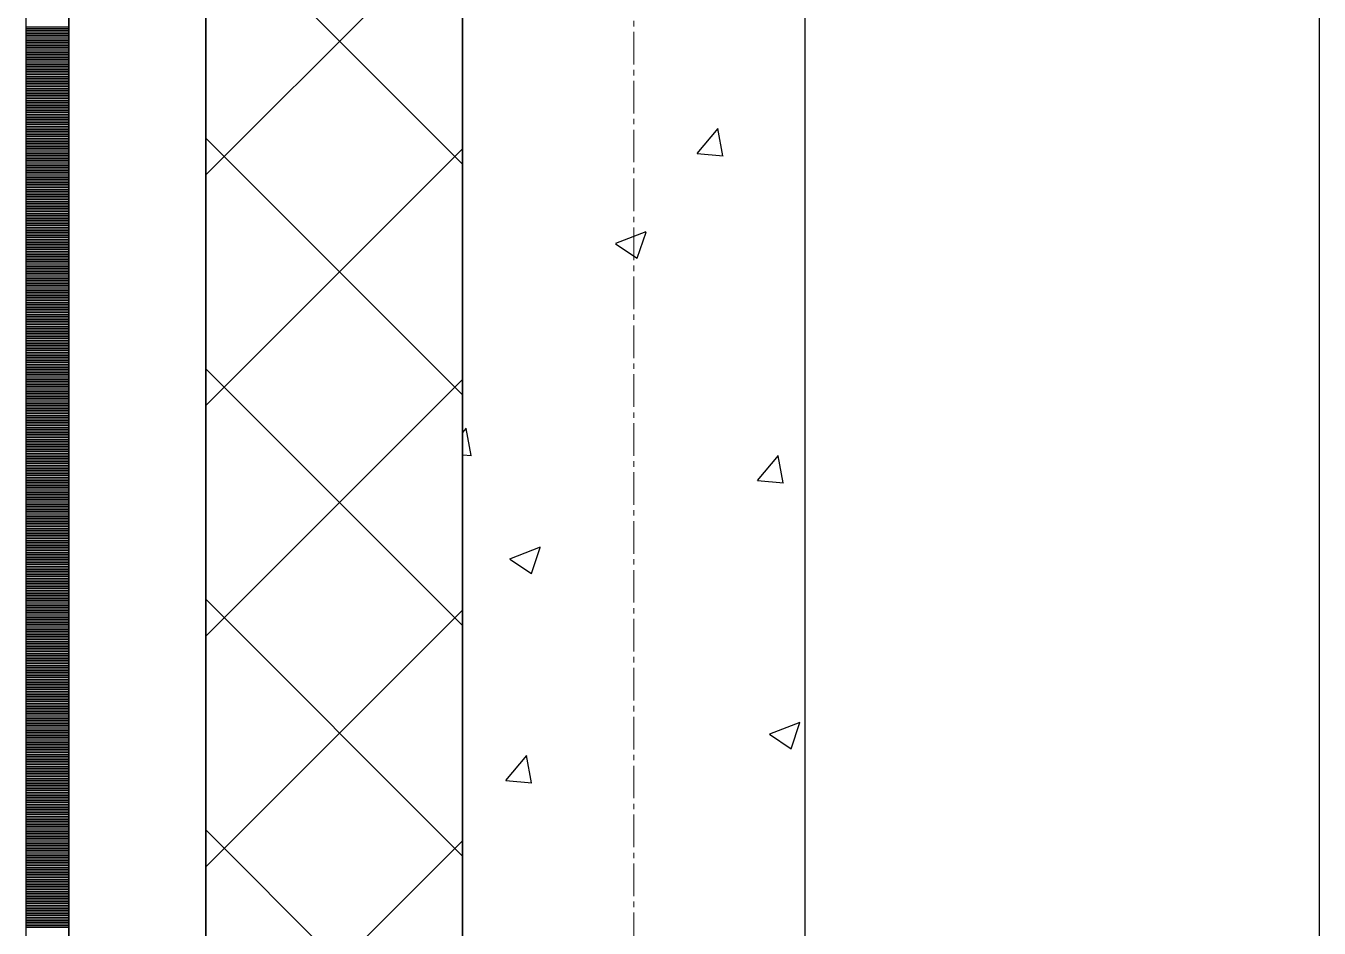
# Model space of a CAD drawing. Header units: millimetres. Extents: x 538266 to 1167394, y 114608 to 637157.
# Drawn here: x 1046079 to 1046834, y 571148 to 571675 of the extents above; entities that cross this region are included whole.
import ezdxf

# ---------------------------------------------------------------- set-up
doc = ezdxf.new("R2010")
doc.units = ezdxf.units.MM
doc.linetypes.add('CENTER2', pattern=[28.575, 19.05, -3.175, 3.175, -3.175])
doc.linetypes.add('DASHED', pattern=[19.05, 12.7, -6.35])
for name, color, linetype, lineweight in [('0) шт стен 3 эт', 150, 'Continuous', 60), ('АР_Стены ПЕНОблок', 52, 'Continuous', 20), ('АР_Тонкая', 254, 'Continuous', 5), ('АР_Утеплитель', 31, 'Continuous', 0), ('АР_Штриховка', 8, 'Continuous', 0)]:
    doc.layers.add(name, color=color, linetype=linetype, lineweight=lineweight)
doc.layers.add('АР_Делит', color=120, linetype='Continuous', lineweight=0, plot=False)
doc.layers.add('КР_Балки-0.5', color=60, linetype='Continuous', lineweight=50, plot=False)
doc.layers.add('РД_Оси_100', color=7, linetype='Continuous', lineweight=0, true_color=0x525252)

# ---------------------------------------------------------------- blocks, each defined once
blk = doc.blocks.new('СОШ_2200_АР_ОСИ_М100_28.05.24')
at = {"layer": 'АР_Делит', "color": 251, "linetype": 'DASHED', "true_color": 0x636466}
blk.add_lwpolyline([(114955, 135155), (114955, -355), (93595.036, -355), (93595.036, 13855), (94145, 13855), (94145, 68320), (66055, 68320), (66055, 13857.73), (83455, 13857.73), (83455, -355), (45245, -355), (45245, 13145), (44695, 13145), (44695, 26755), (45245, 26755), (45245, 68320), (20455, 68320), (20455, 26755), (27955, 26755), (27955, 13145), (-355, 13145), (-355, 100855)], dxfattribs=at)
at = {"layer": 'РД_Оси_100', "color": 251, "linetype": 'CENTER2', "true_color": 0x636466}
blk.add_line((0, -6155), (0, 139938.679), dxfattribs=at)
blk = doc.blocks.new('3_этаж1')
at = {"layer": 'АР_Стены ПЕНОблок', "color": 18, "linetype": 'Continuous', "lineweight": 25, "true_color": 0x000000}
for p, q in [((684283.57, 587568.74), (684283.57, 511368.74)), ((684483.57, 511368.74), (684483.57, 587568.74))]:
    blk.add_line(p, q, dxfattribs=at)
at = {"layer": 'АР_Тонкая', "color": 18, "linetype": 'Continuous', "lineweight": 25, "true_color": 0x000000}
for p, q in [((684028.57, 587568.74), (684028.57, 511368.74)), ((684053.57, 587568.74), (684053.57, 511368.74)), ((684053.57, 511368.74), (684053.57, 587568.74)), ((684133.57, 511368.74), (684133.57, 587568.74))]:
    blk.add_line(p, q, dxfattribs=at)
at = {"layer": 'АР_Утеплитель', "color": 18, "linetype": 'Continuous', "lineweight": 25, "true_color": 0x000000}
for p, q in [((684133.57, 587568.74), (684133.57, 511368.74)), ((684283.57, 511368.74), (684283.57, 587568.74))]:
    blk.add_line(p, q, dxfattribs=at)
at = {"layer": 'АР_Штриховка', "color": 18, "linetype": 'Continuous', "lineweight": 25, "true_color": 0x000000}
for p, q in [((684283.57, 571594.17), (684133.57, 571744.17)), ((684133.57, 571587.89), (684283.57, 571737.89)), ((684028.57, 571674.49), (684053.57, 571674.49)), ((684028.57, 571673.49), (684053.57, 571673.49)), ((684028.57, 571672.49), (684053.57, 571672.49)), ((684028.57, 571671.49), (684053.57, 571671.49)), ((684028.57, 571670.49), (684053.57, 571670.49)), ((684028.57, 571669.49), (684053.57, 571669.49)), ((684028.57, 571668.49), (684053.57, 571668.49)), ((684028.57, 571667.49), (684053.57, 571667.49)), ((684028.57, 571666.49), (684053.57, 571666.49)), ((684028.57, 571665.49), (684053.57, 571665.49)), ((684028.57, 571664.49), (684053.57, 571664.49)), ((684028.57, 571663.49), (684053.57, 571663.49)), ((684028.57, 571662.49), (684053.57, 571662.49)), ((684028.57, 571661.49), (684053.57, 571661.49)), ((684028.57, 571660.49), (684053.57, 571660.49)), ((684028.57, 571659.49), (684053.57, 571659.49)), ((684028.57, 571658.49), (684053.57, 571658.49)), ((684028.57, 571657.49), (684053.57, 571657.49)), ((684028.57, 571656.49), (684053.57, 571656.49)), ((684028.57, 571655.49), (684053.57, 571655.49)), ((684028.57, 571654.49), (684053.57, 571654.49)), ((684028.57, 571653.49), (684053.57, 571653.49)), ((684028.57, 571652.49), (684053.57, 571652.49)), ((684028.57, 571651.49), (684053.57, 571651.49)), ((684028.57, 571650.49), (684053.57, 571650.49)), ((684028.57, 571649.49), (684053.57, 571649.49)), ((684028.57, 571648.49), (684053.57, 571648.49)), ((684028.57, 571647.49), (684053.57, 571647.49)), ((684028.57, 571646.49), (684053.57, 571646.49)), ((684028.57, 571645.49), (684053.57, 571645.49)), ((684028.57, 571644.49), (684053.57, 571644.49)), ((684028.57, 571643.49), (684053.57, 571643.49)), ((684028.57, 571642.49), (684053.57, 571642.49)), ((684028.57, 571641.49), (684053.57, 571641.49)), ((684028.57, 571640.49), (684053.57, 571640.49)), ((684028.57, 571639.49), (684053.57, 571639.49)), ((684028.57, 571638.49), (684053.57, 571638.49)), ((684028.57, 571637.49), (684053.57, 571637.49)), ((684028.57, 571636.49), (684053.57, 571636.49)), ((684028.57, 571635.49), (684053.57, 571635.49)), ((684028.57, 571634.49), (684053.57, 571634.49)), ((684028.57, 571633.49), (684053.57, 571633.49)), ((684028.57, 571632.49), (684053.57, 571632.49)), ((684028.57, 571631.49), (684053.57, 571631.49)), ((684028.57, 571630.49), (684053.57, 571630.49)), ((684028.57, 571629.49), (684053.57, 571629.49)), ((684028.57, 571628.49), (684053.57, 571628.49)), ((684028.57, 571627.49), (684053.57, 571627.49)), ((684028.57, 571626.49), (684053.57, 571626.49)), ((684028.57, 571625.49), (684053.57, 571625.49)), ((684028.57, 571624.49), (684053.57, 571624.49)), ((684028.57, 571623.49), (684053.57, 571623.49)), ((684028.57, 571622.49), (684053.57, 571622.49)), ((684028.57, 571621.49), (684053.57, 571621.49)), ((684028.57, 571620.49), (684053.57, 571620.49)), ((684028.57, 571619.49), (684053.57, 571619.49)), ((684028.57, 571618.49), (684053.57, 571618.49)), ((684028.57, 571617.49), (684053.57, 571617.49)), ((684028.57, 571616.49), (684053.57, 571616.49)), ((684028.57, 571615.49), (684053.57, 571615.49)), ((684028.57, 571614.49), (684053.57, 571614.49)), ((684028.57, 571613.49), (684053.57, 571613.49)), ((684028.57, 571612.49), (684053.57, 571612.49)), ((684028.57, 571611.49), (684053.57, 571611.49)), ((684420.45, 571600.45), (684432.69, 571615.04)), ((684435.52, 571599.09), (684432.58, 571615.01)), ((684028.57, 571610.49), (684053.57, 571610.49)), ((684028.57, 571609.49), (684053.57, 571609.49)), ((684028.57, 571608.49), (684053.57, 571608.49)), ((684028.57, 571607.49), (684053.57, 571607.49)), ((684028.57, 571606.49), (684053.57, 571606.49)), ((684028.57, 571605.49), (684053.57, 571605.49)), ((684028.57, 571604.49), (684053.57, 571604.49)), ((684283.57, 571459.47), (684133.57, 571609.47)), ((684028.57, 571603.49), (684053.57, 571603.49)), ((684028.57, 571602.49), (684053.57, 571602.49)), ((684028.57, 571601.49), (684053.57, 571601.49)), ((684028.57, 571600.49), (684053.57, 571600.49)), ((684028.57, 571599.49), (684053.57, 571599.49)), ((684028.57, 571598.49), (684053.57, 571598.49)), ((684028.57, 571597.49), (684053.57, 571597.49)), ((684028.57, 571596.49), (684053.57, 571596.49)), ((684133.57, 571453.18), (684283.57, 571603.18)), ((684420.45, 571600.44), (684435.63, 571599.11)), ((684028.57, 571595.49), (684053.57, 571595.49)), ((684028.57, 571594.49), (684053.57, 571594.49)), ((684028.57, 571593.49), (684053.57, 571593.49)), ((684028.57, 571592.49), (684053.57, 571592.49)), ((684028.57, 571591.49), (684053.57, 571591.49)), ((684028.57, 571590.49), (684053.57, 571590.49)), ((684028.57, 571589.49), (684053.57, 571589.49)), ((684028.57, 571588.49), (684053.57, 571588.49)), ((684028.57, 571587.49), (684053.57, 571587.49)), ((684028.57, 571586.49), (684053.57, 571586.49)), ((684028.57, 571585.49), (684053.57, 571585.49)), ((684028.57, 571584.49), (684053.57, 571584.49)), ((684028.57, 571583.49), (684053.57, 571583.49)), ((684028.57, 571582.49), (684053.57, 571582.49)), ((684028.57, 571581.49), (684053.57, 571581.49)), ((684028.57, 571580.49), (684053.57, 571580.49)), ((684028.57, 571579.49), (684053.57, 571579.49)), ((684028.57, 571578.49), (684053.57, 571578.49)), ((684028.57, 571577.49), (684053.57, 571577.49)), ((684028.57, 571576.49), (684053.57, 571576.49)), ((684028.57, 571575.49), (684053.57, 571575.49)), ((684028.57, 571574.49), (684053.57, 571574.49)), ((684028.57, 571573.49), (684053.57, 571573.49)), ((684028.57, 571572.49), (684053.57, 571572.49)), ((684028.57, 571571.49), (684053.57, 571571.49)), ((684028.57, 571570.49), (684053.57, 571570.49)), ((684028.57, 571569.49), (684053.57, 571569.49)), ((684028.57, 571568.49), (684053.57, 571568.49)), ((684028.57, 571567.49), (684053.57, 571567.49)), ((684028.57, 571566.49), (684053.57, 571566.49)), ((684028.57, 571565.49), (684053.57, 571565.49)), ((684028.57, 571564.49), (684053.57, 571564.49)), ((684028.57, 571563.49), (684053.57, 571563.49)), ((684028.57, 571562.49), (684053.57, 571562.49)), ((684028.57, 571561.49), (684053.57, 571561.49)), ((684028.57, 571560.49), (684053.57, 571560.49)), ((684028.57, 571559.49), (684053.57, 571559.49)), ((684028.57, 571558.49), (684053.57, 571558.49)), ((684028.57, 571557.49), (684053.57, 571557.49)), ((684028.57, 571556.49), (684053.57, 571556.49)), ((684028.57, 571555.49), (684053.57, 571555.49)), ((684028.57, 571554.49), (684053.57, 571554.49)), ((684028.57, 571553.49), (684053.57, 571553.49)), ((684028.57, 571552.49), (684053.57, 571552.49)), ((684028.57, 571551.49), (684053.57, 571551.49)), ((684372.98, 571547.97), (684390.77, 571554.8)), ((684385.53, 571539.23), (684390.68, 571554.58)), ((684028.57, 571550.49), (684053.57, 571550.49)), ((684028.57, 571549.49), (684053.57, 571549.49)), ((684028.57, 571548.49), (684053.57, 571548.49)), ((684028.57, 571547.49), (684053.57, 571547.49)), ((684028.57, 571546.49), (684053.57, 571546.49)), ((684028.57, 571545.49), (684053.57, 571545.49)), ((684028.57, 571544.49), (684053.57, 571544.49)), ((684028.57, 571543.49), (684053.57, 571543.49)), ((684372.89, 571547.76), (684385.52, 571539.24)), ((684028.57, 571542.49), (684053.57, 571542.49)), ((684028.57, 571541.49), (684053.57, 571541.49)), ((684028.57, 571540.49), (684053.57, 571540.49)), ((684028.57, 571539.49), (684053.57, 571539.49)), ((684028.57, 571538.49), (684053.57, 571538.49)), ((684028.57, 571537.49), (684053.57, 571537.49)), ((684028.57, 571536.49), (684053.57, 571536.49)), ((684028.57, 571535.49), (684053.57, 571535.49)), ((684028.57, 571534.49), (684053.57, 571534.49)), ((684028.57, 571533.49), (684053.57, 571533.49)), ((684028.57, 571532.49), (684053.57, 571532.49)), ((684028.57, 571531.49), (684053.57, 571531.49)), ((684028.57, 571530.49), (684053.57, 571530.49)), ((684028.57, 571529.49), (684053.57, 571529.49)), ((684028.57, 571528.49), (684053.57, 571528.49)), ((684028.57, 571527.49), (684053.57, 571527.49)), ((684028.57, 571526.49), (684053.57, 571526.49)), ((684028.57, 571525.49), (684053.57, 571525.49)), ((684028.57, 571524.49), (684053.57, 571524.49)), ((684028.57, 571523.49), (684053.57, 571523.49)), ((684028.57, 571522.49), (684053.57, 571522.49)), ((684028.57, 571521.49), (684053.57, 571521.49)), ((684028.57, 571520.49), (684053.57, 571520.49)), ((684028.57, 571519.49), (684053.57, 571519.49)), ((684028.57, 571518.49), (684053.57, 571518.49)), ((684028.57, 571517.49), (684053.57, 571517.49)), ((684028.57, 571516.49), (684053.57, 571516.49)), ((684028.57, 571515.49), (684053.57, 571515.49)), ((684028.57, 571514.49), (684053.57, 571514.49)), ((684028.57, 571513.49), (684053.57, 571513.49)), ((684028.57, 571512.49), (684053.57, 571512.49)), ((684028.57, 571511.49), (684053.57, 571511.49)), ((684028.57, 571510.49), (684053.57, 571510.49)), ((684028.57, 571509.49), (684053.57, 571509.49)), ((684028.57, 571508.49), (684053.57, 571508.49)), ((684028.57, 571507.49), (684053.57, 571507.49)), ((684028.57, 571506.49), (684053.57, 571506.49)), ((684028.57, 571505.49), (684053.57, 571505.49)), ((684028.57, 571504.49), (684053.57, 571504.49)), ((684028.57, 571503.49), (684053.57, 571503.49)), ((684028.57, 571502.49), (684053.57, 571502.49)), ((684028.57, 571501.49), (684053.57, 571501.49)), ((684028.57, 571500.49), (684053.57, 571500.49)), ((684028.57, 571499.49), (684053.57, 571499.49)), ((684028.57, 571498.49), (684053.57, 571498.49)), ((684028.57, 571497.49), (684053.57, 571497.49)), ((684028.57, 571496.49), (684053.57, 571496.49)), ((684028.57, 571495.49), (684053.57, 571495.49)), ((684028.57, 571494.49), (684053.57, 571494.49)), ((684028.57, 571493.49), (684053.57, 571493.49)), ((684028.57, 571492.49), (684053.57, 571492.49)), ((684028.57, 571491.49), (684053.57, 571491.49)), ((684028.57, 571490.49), (684053.57, 571490.49)), ((684028.57, 571489.49), (684053.57, 571489.49)), ((684028.57, 571488.49), (684053.57, 571488.49)), ((684028.57, 571487.49), (684053.57, 571487.49)), ((684028.57, 571486.49), (684053.57, 571486.49)), ((684028.57, 571485.49), (684053.57, 571485.49)), ((684028.57, 571484.49), (684053.57, 571484.49)), ((684028.57, 571483.49), (684053.57, 571483.49)), ((684028.57, 571482.49), (684053.57, 571482.49)), ((684028.57, 571481.49), (684053.57, 571481.49)), ((684028.57, 571480.49), (684053.57, 571480.49)), ((684028.57, 571479.49), (684053.57, 571479.49)), ((684028.57, 571478.49), (684053.57, 571478.49)), ((684028.57, 571477.49), (684053.57, 571477.49)), ((684028.57, 571476.49), (684053.57, 571476.49)), ((684028.57, 571475.49), (684053.57, 571475.49)), ((684028.57, 571474.49), (684053.57, 571474.49)), ((684028.57, 571473.49), (684053.57, 571473.49)), ((684028.57, 571472.49), (684053.57, 571472.49)), ((684028.57, 571471.49), (684053.57, 571471.49)), ((684028.57, 571470.49), (684053.57, 571470.49)), ((684028.57, 571469.49), (684053.57, 571469.49)), ((684028.57, 571468.49), (684053.57, 571468.49)), ((684283.57, 571324.76), (684133.57, 571474.76)), ((684133.57, 571318.48), (684283.57, 571468.48)), ((684028.57, 571467.49), (684053.57, 571467.49)), ((684028.57, 571466.49), (684053.57, 571466.49)), ((684028.57, 571465.49), (684053.57, 571465.49)), ((684028.57, 571464.49), (684053.57, 571464.49)), ((684028.57, 571463.49), (684053.57, 571463.49)), ((684028.57, 571462.49), (684053.57, 571462.49)), ((684028.57, 571461.49), (684053.57, 571461.49)), ((684028.57, 571460.49), (684053.57, 571460.49)), ((684028.57, 571459.49), (684053.57, 571459.49)), ((684028.57, 571458.49), (684053.57, 571458.49)), ((684028.57, 571457.49), (684053.57, 571457.49)), ((684028.57, 571456.49), (684053.57, 571456.49)), ((684028.57, 571455.49), (684053.57, 571455.49)), ((684028.57, 571454.49), (684053.57, 571454.49)), ((684028.57, 571453.49), (684053.57, 571453.49)), ((684028.57, 571452.49), (684053.57, 571452.49)), ((684028.57, 571451.49), (684053.57, 571451.49)), ((684028.57, 571450.49), (684053.57, 571450.49)), ((684028.57, 571449.49), (684053.57, 571449.49)), ((684028.57, 571448.49), (684053.57, 571448.49)), ((684028.57, 571447.49), (684053.57, 571447.49)), ((684028.57, 571446.49), (684053.57, 571446.49)), ((684028.57, 571445.49), (684053.57, 571445.49)), ((684028.57, 571444.49), (684053.57, 571444.49)), ((684028.57, 571443.49), (684053.57, 571443.49)), ((684028.57, 571442.49), (684053.57, 571442.49)), ((684028.57, 571441.49), (684053.57, 571441.49)), ((684028.57, 571440.49), (684053.57, 571440.49)), ((684028.57, 571439.49), (684053.57, 571439.49)), ((684028.57, 571438.49), (684053.57, 571438.49)), ((684028.57, 571437.49), (684053.57, 571437.49)), ((684283.57, 571437.33), (684285.75, 571439.92)), ((684288.58, 571423.97), (684285.64, 571439.89)), ((684028.57, 571436.49), (684053.57, 571436.49)), ((684028.57, 571435.49), (684053.57, 571435.49)), ((684028.57, 571434.49), (684053.57, 571434.49)), ((684028.57, 571433.49), (684053.57, 571433.49)), ((684028.57, 571432.49), (684053.57, 571432.49)), ((684028.57, 571431.49), (684053.57, 571431.49)), ((684028.57, 571430.49), (684053.57, 571430.49)), ((684028.57, 571429.49), (684053.57, 571429.49)), ((684028.57, 571428.49), (684053.57, 571428.49)), ((684028.57, 571427.49), (684053.57, 571427.49)), ((684028.57, 571426.49), (684053.57, 571426.49)), ((684028.57, 571425.49), (684053.57, 571425.49)), ((684028.57, 571424.49), (684053.57, 571424.49)), ((684028.57, 571423.49), (684053.57, 571423.49)), ((684028.57, 571422.49), (684053.57, 571422.49)), ((684283.57, 571424.44), (684288.69, 571423.99)), ((684455.69, 571409.39), (684467.94, 571423.98)), ((684470.76, 571408.03), (684467.82, 571423.95)), ((684028.57, 571421.49), (684053.57, 571421.49)), ((684028.57, 571420.49), (684053.57, 571420.49)), ((684028.57, 571419.49), (684053.57, 571419.49)), ((684028.57, 571418.49), (684053.57, 571418.49)), ((684028.57, 571417.49), (684053.57, 571417.49)), ((684028.57, 571416.49), (684053.57, 571416.49)), ((684028.57, 571415.49), (684053.57, 571415.49)), ((684028.57, 571414.49), (684053.57, 571414.49)), ((684028.57, 571413.49), (684053.57, 571413.49)), ((684028.57, 571412.49), (684053.57, 571412.49)), ((684028.57, 571411.49), (684053.57, 571411.49)), ((684028.57, 571410.49), (684053.57, 571410.49)), ((684028.57, 571409.49), (684053.57, 571409.49)), ((684028.57, 571408.49), (684053.57, 571408.49)), ((684028.57, 571407.49), (684053.57, 571407.49)), ((684455.69, 571409.38), (684470.87, 571408.05)), ((684028.57, 571406.49), (684053.57, 571406.49)), ((684028.57, 571405.49), (684053.57, 571405.49)), ((684028.57, 571404.49), (684053.57, 571404.49)), ((684028.57, 571403.49), (684053.57, 571403.49)), ((684028.57, 571402.49), (684053.57, 571402.49)), ((684028.57, 571401.49), (684053.57, 571401.49)), ((684028.57, 571400.49), (684053.57, 571400.49)), ((684028.57, 571399.49), (684053.57, 571399.49)), ((684028.57, 571398.49), (684053.57, 571398.49)), ((684028.57, 571397.49), (684053.57, 571397.49)), ((684028.57, 571396.49), (684053.57, 571396.49)), ((684028.57, 571395.49), (684053.57, 571395.49)), ((684028.57, 571394.49), (684053.57, 571394.49)), ((684028.57, 571393.49), (684053.57, 571393.49)), ((684028.57, 571392.49), (684053.57, 571392.49)), ((684028.57, 571391.49), (684053.57, 571391.49)), ((684028.57, 571390.49), (684053.57, 571390.49)), ((684028.57, 571389.49), (684053.57, 571389.49)), ((684028.57, 571388.49), (684053.57, 571388.49)), ((684028.57, 571387.49), (684053.57, 571387.49)), ((684028.57, 571386.49), (684053.57, 571386.49)), ((684028.57, 571385.49), (684053.57, 571385.49)), ((684028.57, 571384.49), (684053.57, 571384.49)), ((684028.57, 571383.49), (684053.57, 571383.49)), ((684028.57, 571382.49), (684053.57, 571382.49)), ((684028.57, 571381.49), (684053.57, 571381.49)), ((684028.57, 571380.49), (684053.57, 571380.49)), ((684028.57, 571379.49), (684053.57, 571379.49)), ((684028.57, 571378.49), (684053.57, 571378.49)), ((684028.57, 571377.49), (684053.57, 571377.49)), ((684028.57, 571376.49), (684053.57, 571376.49)), ((684028.57, 571375.49), (684053.57, 571375.49)), ((684028.57, 571374.49), (684053.57, 571374.49)), ((684028.57, 571373.49), (684053.57, 571373.49)), ((684028.57, 571372.49), (684053.57, 571372.49)), ((684028.57, 571371.49), (684053.57, 571371.49)), ((684028.57, 571370.49), (684053.57, 571370.49)), ((684028.57, 571369.49), (684053.57, 571369.49)), ((684311.18, 571363.78), (684328.97, 571370.61)), ((684323.73, 571355.04), (684328.88, 571370.39)), ((684028.57, 571368.49), (684053.57, 571368.49)), ((684028.57, 571367.49), (684053.57, 571367.49)), ((684028.57, 571366.49), (684053.57, 571366.49)), ((684028.57, 571365.49), (684053.57, 571365.49)), ((684028.57, 571364.49), (684053.57, 571364.49)), ((684028.57, 571363.49), (684053.57, 571363.49)), ((684028.57, 571362.49), (684053.57, 571362.49)), ((684311.08, 571363.57), (684323.72, 571355.05)), ((684028.57, 571361.49), (684053.57, 571361.49)), ((684028.57, 571360.49), (684053.57, 571360.49)), ((684028.57, 571359.49), (684053.57, 571359.49)), ((684028.57, 571358.49), (684053.57, 571358.49)), ((684028.57, 571357.49), (684053.57, 571357.49)), ((684028.57, 571356.49), (684053.57, 571356.49)), ((684028.57, 571355.49), (684053.57, 571355.49)), ((684028.57, 571354.49), (684053.57, 571354.49)), ((684028.57, 571353.49), (684053.57, 571353.49)), ((684028.57, 571352.49), (684053.57, 571352.49)), ((684028.57, 571351.49), (684053.57, 571351.49)), ((684028.57, 571350.49), (684053.57, 571350.49)), ((684028.57, 571349.49), (684053.57, 571349.49)), ((684028.57, 571348.49), (684053.57, 571348.49)), ((684028.57, 571347.49), (684053.57, 571347.49)), ((684028.57, 571346.49), (684053.57, 571346.49)), ((684028.57, 571345.49), (684053.57, 571345.49)), ((684028.57, 571344.49), (684053.57, 571344.49)), ((684028.57, 571343.49), (684053.57, 571343.49)), ((684028.57, 571342.49), (684053.57, 571342.49)), ((684028.57, 571341.49), (684053.57, 571341.49)), ((684028.57, 571340.49), (684053.57, 571340.49)), ((684028.57, 571339.49), (684053.57, 571339.49)), ((684283.57, 571190.06), (684133.57, 571340.06)), ((684028.57, 571338.49), (684053.57, 571338.49)), ((684028.57, 571337.49), (684053.57, 571337.49)), ((684028.57, 571336.49), (684053.57, 571336.49)), ((684028.57, 571335.49), (684053.57, 571335.49)), ((684028.57, 571334.49), (684053.57, 571334.49)), ((684028.57, 571333.49), (684053.57, 571333.49)), ((684028.57, 571332.49), (684053.57, 571332.49)), ((684133.57, 571183.77), (684283.57, 571333.77)), ((684028.57, 571331.49), (684053.57, 571331.49)), ((684028.57, 571330.49), (684053.57, 571330.49)), ((684028.57, 571329.49), (684053.57, 571329.49)), ((684028.57, 571328.49), (684053.57, 571328.49)), ((684028.57, 571327.49), (684053.57, 571327.49)), ((684028.57, 571326.49), (684053.57, 571326.49)), ((684028.57, 571325.49), (684053.57, 571325.49)), ((684028.57, 571324.49), (684053.57, 571324.49)), ((684028.57, 571323.49), (684053.57, 571323.49)), ((684028.57, 571322.49), (684053.57, 571322.49)), ((684028.57, 571321.49), (684053.57, 571321.49)), ((684028.57, 571320.49), (684053.57, 571320.49)), ((684028.57, 571319.49), (684053.57, 571319.49)), ((684028.57, 571318.49), (684053.57, 571318.49)), ((684028.57, 571317.49), (684053.57, 571317.49)), ((684028.57, 571316.49), (684053.57, 571316.49)), ((684028.57, 571315.49), (684053.57, 571315.49)), ((684028.57, 571314.49), (684053.57, 571314.49)), ((684028.57, 571313.49), (684053.57, 571313.49)), ((684028.57, 571312.49), (684053.57, 571312.49)), ((684028.57, 571311.49), (684053.57, 571311.49)), ((684028.57, 571310.49), (684053.57, 571310.49)), ((684028.57, 571309.49), (684053.57, 571309.49)), ((684028.57, 571308.49), (684053.57, 571308.49)), ((684028.57, 571307.49), (684053.57, 571307.49)), ((684028.57, 571306.49), (684053.57, 571306.49)), ((684028.57, 571305.49), (684053.57, 571305.49)), ((684028.57, 571304.49), (684053.57, 571304.49)), ((684028.57, 571303.49), (684053.57, 571303.49)), ((684028.57, 571302.49), (684053.57, 571302.49)), ((684028.57, 571301.49), (684053.57, 571301.49)), ((684028.57, 571300.49), (684053.57, 571300.49)), ((684028.57, 571299.49), (684053.57, 571299.49)), ((684028.57, 571298.49), (684053.57, 571298.49)), ((684028.57, 571297.49), (684053.57, 571297.49)), ((684028.57, 571296.49), (684053.57, 571296.49)), ((684028.57, 571295.49), (684053.57, 571295.49)), ((684028.57, 571294.49), (684053.57, 571294.49)), ((684028.57, 571293.49), (684053.57, 571293.49)), ((684028.57, 571292.49), (684053.57, 571292.49)), ((684028.57, 571291.49), (684053.57, 571291.49)), ((684028.57, 571290.49), (684053.57, 571290.49)), ((684028.57, 571289.49), (684053.57, 571289.49)), ((684028.57, 571288.49), (684053.57, 571288.49)), ((684028.57, 571287.49), (684053.57, 571287.49)), ((684028.57, 571286.49), (684053.57, 571286.49)), ((684028.57, 571285.49), (684053.57, 571285.49)), ((684028.57, 571284.49), (684053.57, 571284.49)), ((684028.57, 571283.49), (684053.57, 571283.49)), ((684028.57, 571282.49), (684053.57, 571282.49)), ((684028.57, 571281.49), (684053.57, 571281.49)), ((684028.57, 571280.49), (684053.57, 571280.49)), ((684028.57, 571279.49), (684053.57, 571279.49)), ((684028.57, 571278.49), (684053.57, 571278.49)), ((684028.57, 571277.49), (684053.57, 571277.49)), ((684028.57, 571276.49), (684053.57, 571276.49)), ((684028.57, 571275.49), (684053.57, 571275.49)), ((684028.57, 571274.49), (684053.57, 571274.49)), ((684028.57, 571273.49), (684053.57, 571273.49)), ((684028.57, 571272.49), (684053.57, 571272.49)), ((684028.57, 571271.49), (684053.57, 571271.49)), ((684028.57, 571270.49), (684053.57, 571270.49)), ((684028.57, 571269.49), (684053.57, 571269.49)), ((684028.57, 571268.49), (684053.57, 571268.49)), ((684028.57, 571267.49), (684053.57, 571267.49)), ((684028.57, 571266.49), (684053.57, 571266.49)), ((684028.57, 571265.49), (684053.57, 571265.49)), ((684028.57, 571264.49), (684053.57, 571264.49)), ((684462.8, 571261.52), (684480.58, 571268.35)), ((684475.34, 571252.78), (684480.49, 571268.13)), ((684028.57, 571263.49), (684053.57, 571263.49)), ((684028.57, 571262.49), (684053.57, 571262.49)), ((684028.57, 571261.49), (684053.57, 571261.49)), ((684028.57, 571260.49), (684053.57, 571260.49)), ((684028.57, 571259.49), (684053.57, 571259.49)), ((684028.57, 571258.49), (684053.57, 571258.49)), ((684028.57, 571257.49), (684053.57, 571257.49)), ((684028.57, 571256.49), (684053.57, 571256.49)), ((684462.7, 571261.3), (684475.33, 571252.78)), ((684028.57, 571255.49), (684053.57, 571255.49)), ((684028.57, 571254.49), (684053.57, 571254.49)), ((684028.57, 571253.49), (684053.57, 571253.49)), ((684028.57, 571252.49), (684053.57, 571252.49)), ((684028.57, 571251.49), (684053.57, 571251.49)), ((684028.57, 571250.49), (684053.57, 571250.49)), ((684028.57, 571249.49), (684053.57, 571249.49)), ((684308.75, 571234.27), (684320.99, 571248.86)), ((684323.82, 571232.91), (684320.88, 571248.83)), ((684028.57, 571248.49), (684053.57, 571248.49)), ((684028.57, 571247.49), (684053.57, 571247.49)), ((684028.57, 571246.49), (684053.57, 571246.49)), ((684028.57, 571245.49), (684053.57, 571245.49)), ((684028.57, 571244.49), (684053.57, 571244.49)), ((684028.57, 571243.49), (684053.57, 571243.49)), ((684028.57, 571242.49), (684053.57, 571242.49)), ((684028.57, 571241.49), (684053.57, 571241.49)), ((684028.57, 571240.49), (684053.57, 571240.49)), ((684028.57, 571239.49), (684053.57, 571239.49)), ((684028.57, 571238.49), (684053.57, 571238.49)), ((684028.57, 571237.49), (684053.57, 571237.49)), ((684028.57, 571236.49), (684053.57, 571236.49)), ((684028.57, 571235.49), (684053.57, 571235.49)), ((684028.57, 571234.49), (684053.57, 571234.49)), ((684308.75, 571234.26), (684323.93, 571232.93)), ((684028.57, 571233.49), (684053.57, 571233.49)), ((684028.57, 571232.49), (684053.57, 571232.49)), ((684028.57, 571231.49), (684053.57, 571231.49)), ((684028.57, 571230.49), (684053.57, 571230.49)), ((684028.57, 571229.49), (684053.57, 571229.49)), ((684028.57, 571228.49), (684053.57, 571228.49)), ((684028.57, 571227.49), (684053.57, 571227.49)), ((684028.57, 571226.49), (684053.57, 571226.49)), ((684028.57, 571225.49), (684053.57, 571225.49)), ((684028.57, 571224.49), (684053.57, 571224.49)), ((684028.57, 571223.49), (684053.57, 571223.49)), ((684028.57, 571222.49), (684053.57, 571222.49)), ((684028.57, 571221.49), (684053.57, 571221.49)), ((684028.57, 571220.49), (684053.57, 571220.49)), ((684028.57, 571219.49), (684053.57, 571219.49)), ((684028.57, 571218.49), (684053.57, 571218.49)), ((684028.57, 571217.49), (684053.57, 571217.49)), ((684028.57, 571216.49), (684053.57, 571216.49)), ((684028.57, 571215.49), (684053.57, 571215.49)), ((684028.57, 571214.49), (684053.57, 571214.49)), ((684028.57, 571213.49), (684053.57, 571213.49)), ((684028.57, 571212.49), (684053.57, 571212.49)), ((684028.57, 571211.49), (684053.57, 571211.49)), ((684028.57, 571210.49), (684053.57, 571210.49)), ((684028.57, 571209.49), (684053.57, 571209.49)), ((684028.57, 571208.49), (684053.57, 571208.49)), ((684028.57, 571207.49), (684053.57, 571207.49)), ((684028.57, 571206.49), (684053.57, 571206.49)), ((684028.57, 571205.49), (684053.57, 571205.49)), ((684028.57, 571204.49), (684053.57, 571204.49)), ((684028.57, 571203.49), (684053.57, 571203.49)), ((684283.57, 571055.36), (684133.57, 571205.36)), ((684028.57, 571202.49), (684053.57, 571202.49)), ((684028.57, 571201.49), (684053.57, 571201.49)), ((684028.57, 571200.49), (684053.57, 571200.49)), ((684028.57, 571199.49), (684053.57, 571199.49)), ((684028.57, 571198.49), (684053.57, 571198.49)), ((684028.57, 571197.49), (684053.57, 571197.49)), ((684028.57, 571196.49), (684053.57, 571196.49)), ((684133.57, 571049.07), (684283.57, 571199.07)), ((684028.57, 571195.49), (684053.57, 571195.49)), ((684028.57, 571194.49), (684053.57, 571194.49)), ((684028.57, 571193.49), (684053.57, 571193.49)), ((684028.57, 571192.49), (684053.57, 571192.49)), ((684028.57, 571191.49), (684053.57, 571191.49)), ((684028.57, 571190.49), (684053.57, 571190.49)), ((684028.57, 571189.49), (684053.57, 571189.49)), ((684028.57, 571188.49), (684053.57, 571188.49)), ((684028.57, 571187.49), (684053.57, 571187.49)), ((684028.57, 571186.49), (684053.57, 571186.49)), ((684028.57, 571185.49), (684053.57, 571185.49)), ((684028.57, 571184.49), (684053.57, 571184.49)), ((684028.57, 571183.49), (684053.57, 571183.49)), ((684028.57, 571182.49), (684053.57, 571182.49)), ((684028.57, 571181.49), (684053.57, 571181.49)), ((684028.57, 571180.49), (684053.57, 571180.49)), ((684028.57, 571179.49), (684053.57, 571179.49)), ((684028.57, 571178.49), (684053.57, 571178.49)), ((684028.57, 571177.49), (684053.57, 571177.49)), ((684028.57, 571176.49), (684053.57, 571176.49)), ((684028.57, 571175.49), (684053.57, 571175.49)), ((684028.57, 571174.49), (684053.57, 571174.49)), ((684028.57, 571173.49), (684053.57, 571173.49)), ((684028.57, 571172.49), (684053.57, 571172.49)), ((684028.57, 571171.49), (684053.57, 571171.49)), ((684028.57, 571170.49), (684053.57, 571170.49)), ((684028.57, 571169.49), (684053.57, 571169.49)), ((684028.57, 571168.49), (684053.57, 571168.49)), ((684028.57, 571167.49), (684053.57, 571167.49)), ((684028.57, 571166.49), (684053.57, 571166.49)), ((684028.57, 571165.49), (684053.57, 571165.49)), ((684028.57, 571164.49), (684053.57, 571164.49)), ((684028.57, 571163.49), (684053.57, 571163.49)), ((684028.57, 571162.49), (684053.57, 571162.49)), ((684028.57, 571161.49), (684053.57, 571161.49)), ((684028.57, 571160.49), (684053.57, 571160.49)), ((684028.57, 571159.49), (684053.57, 571159.49)), ((684028.57, 571158.49), (684053.57, 571158.49)), ((684028.57, 571157.49), (684053.57, 571157.49)), ((684028.57, 571156.49), (684053.57, 571156.49)), ((684028.57, 571155.49), (684053.57, 571155.49)), ((684028.57, 571154.49), (684053.57, 571154.49)), ((684028.57, 571153.49), (684053.57, 571153.49)), ((684028.57, 571152.49), (684053.57, 571152.49)), ((684028.57, 571151.49), (684053.57, 571151.49)), ((684028.57, 571150.49), (684053.57, 571150.49)), ((684028.57, 571149.49), (684053.57, 571149.49)), ((684028.57, 571148.49), (684053.57, 571148.49))]:
    blk.add_line(p, q, dxfattribs=at)
at = {"layer": 'КР_Балки-0.5', "color": 18, "lineweight": 25, "ltscale": 200, "true_color": 0x000000}
for p, q in [((684283.57, 561068.74), (684283.57, 587568.74)), ((684783.57, 587568.74), (684783.57, 561068.74))]:
    blk.add_line(p, q, dxfattribs=at)

msp = doc.modelspace()

# ---------------------------------------------------------------- block references
at = {"layer": '0) шт стен 3 эт', "color": 5, "lineweight": 25}
msp.add_blockref('3_этаж1', (362050.01, 0), dxfattribs=at)
at = {"layer": 'РД_Оси_100', "lineweight": 25}
msp.add_blockref('СОШ_2200_АР_ОСИ_М100_28.05.24', (1046433.58, 496768.74), dxfattribs=at)

doc.saveas('drawing.dxf')
